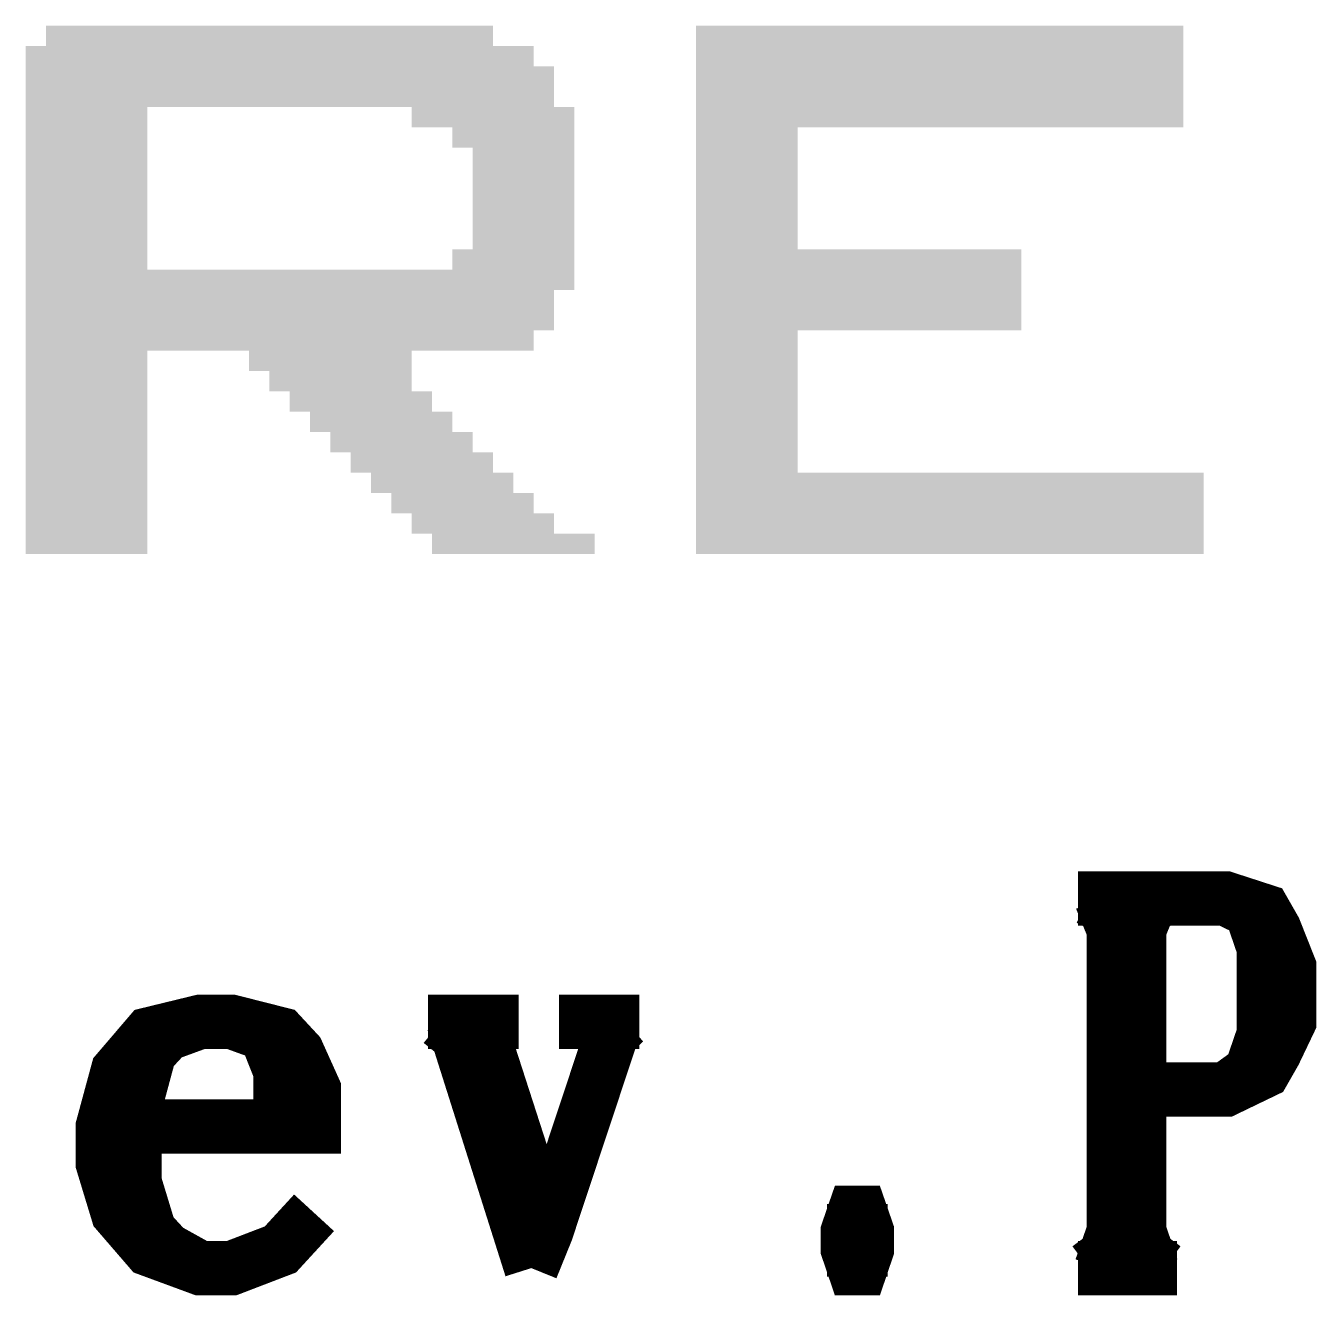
# Model space of a CAD drawing. Extents: x -8 to 142, y 0 to 126.
# Drawn here: x 99.821 to 103.693, y 56.276 to 60.085 of the extents above; entities that cross this region are included whole.
import ezdxf

# ---------------------------------------------------------------- set-up
doc = ezdxf.new("R2010")
doc.units = 0
doc.layers.add('02_ASSY1_GBR', color=6, linetype='CONTINUOUS')

msp = doc.modelspace()

# ---------------------------------------------------------------- linework, layer by layer
at = {"layer": '02_ASSY1_GBR', "const_width": 0.16256}
for points in [[(102.978, 57.466), (103.422, 57.466), (103.536, 57.429), (103.568, 57.373), (103.612, 57.262), (103.612, 57.096), (103.568, 57.004), (103.536, 56.948), (103.422, 56.893), (103.162, 56.893)], [(103.01, 57.466), (103.086, 57.429)], [(103.048, 57.466), (103.086, 57.373)], [(103.086, 57.466), (103.086, 56.357)], [(103.162, 57.466), (103.162, 56.357)], [(103.2, 57.466), (103.162, 57.373)], [(103.238, 57.466), (103.162, 57.429)], [(103.422, 57.466), (103.498, 57.429), (103.536, 57.318), (103.536, 57.059), (103.498, 56.948), (103.422, 56.893)], [(103.124, 57.429), (103.124, 56.413)], [(103.536, 57.373), (103.568, 57.262), (103.568, 57.096), (103.536, 57.004)], [(100.147, 56.782), (100.686, 56.782), (100.686, 56.893), (100.636, 57.004), (100.585, 57.059), (100.439, 57.096), (100.344, 57.096), (100.192, 57.059), (100.097, 56.948), (100.052, 56.782), (100.052, 56.671), (100.097, 56.523), (100.192, 56.413), (100.344, 56.357), (100.439, 56.357), (100.585, 56.413), (100.686, 56.523)], [(100.344, 57.096), (100.243, 57.059), (100.192, 57.004), (100.147, 56.837), (100.147, 56.616), (100.192, 56.468), (100.243, 56.413), (100.344, 56.357)], [(100.585, 56.782), (100.585, 56.948), (100.541, 57.059), (100.439, 57.096)], [(101.028, 57.096), (101.3, 57.096)], [(101.066, 57.096), (101.18, 57.004)], [(101.104, 57.096), (101.338, 56.357)], [(101.142, 57.096), (101.338, 56.468)], [(101.18, 57.096), (101.383, 56.468)], [(101.262, 57.096), (101.18, 57.059)], [(101.421, 57.096), (101.662, 57.096)], [(101.497, 57.096), (101.579, 57.059)], [(101.617, 57.096), (101.579, 57.059)], [(101.579, 57.059), (101.383, 56.468), (101.338, 56.357)], [(100.636, 56.837), (100.636, 56.893), (100.585, 57.004)], [(100.147, 56.948), (100.097, 56.837), (100.097, 56.616), (100.147, 56.523)], [(102.307, 56.523), (102.288, 56.468), (102.288, 56.413), (102.307, 56.357), (102.326, 56.357), (102.345, 56.413), (102.345, 56.468), (102.326, 56.523), (102.307, 56.523)], [(102.307, 56.468), (102.307, 56.413), (102.326, 56.413), (102.326, 56.468), (102.307, 56.468)], [(103.086, 56.468), (103.048, 56.357)], [(103.162, 56.468), (103.2, 56.357)], [(103.086, 56.413), (103.01, 56.357)], [(103.162, 56.413), (103.238, 56.357)], [(102.978, 56.357), (103.276, 56.357)]]:
    msp.add_lwpolyline(points, dxfattribs=at)
at = {"layer": '02_ASSY1_GBR'}
for points in [[(99.88202, 60.084946), (99.882054, 60.08498), (101.22298, 60.084946), (101.222946, 60.08498)], [(99.88202, 60.084926), (99.88202, 60.084946), (101.223, 60.084926), (101.22298, 60.084946)], [(99.88202, 60.024128), (99.88202, 60.084926), (101.22298, 60.024128), (101.223, 60.084926)], [(99.882054, 60.08498), (99.882074, 60.085), (101.222946, 60.08498), (99.882074, 60.085)], [(101.83202, 60.084946), (101.832054, 60.08498), (103.29498, 60.084946), (103.294946, 60.08498)], [(101.83202, 60.084926), (101.83202, 60.084946), (103.295, 60.084926), (103.29498, 60.084946)], [(101.83202, 60.024), (101.83202, 60.084926), (103.295, 60.024), (103.295, 60.084926)], [(101.832054, 60.08498), (101.832074, 60.085), (103.294946, 60.08498), (101.832074, 60.085)], [(99.82102, 60.023946), (99.821054, 60.02398), (101.34498, 60.023946), (101.344946, 60.02398)], [(99.82102, 60.023926), (99.82102, 60.023946), (101.345, 60.023926), (101.34498, 60.023946)], [(99.82102, 59.963128), (99.82102, 60.023926), (101.34498, 59.963128), (101.345, 60.023926)], [(99.821054, 60.02398), (99.821074, 60.024), (101.344946, 60.02398), (101.223108, 60.024)], [(99.881892, 60.024), (99.88202, 60.024128), (101.223108, 60.024), (101.22298, 60.024128)], [(101.83202, 60.02398), (101.83202, 60.024), (103.295, 60.02398), (103.295, 60.024)], [(101.83202, 59.963), (101.83202, 60.02398), (103.295, 59.963), (103.295, 60.02398)], [(99.82102, 59.963), (99.82102, 59.963128), (101.345108, 59.963), (101.34498, 59.963128)], [(99.82102, 59.96298), (99.82102, 59.963), (101.405946, 59.96298), (101.345108, 59.963)], [(99.82102, 59.962926), (99.82102, 59.96298), (101.406, 59.962926), (101.405946, 59.96298)], [(99.82102, 59.902), (99.82102, 59.962926), (101.406, 59.902), (101.406, 59.962926)], [(101.83202, 59.96298), (101.83202, 59.963), (103.295, 59.96298), (103.295, 59.963)], [(101.83202, 59.902), (101.83202, 59.96298), (103.295, 59.902), (103.295, 59.96298)], [(99.82102, 59.90198), (99.82102, 59.902), (101.406, 59.90198), (101.406, 59.902)], [(99.82102, 59.841128), (99.82102, 59.90198), (101.40598, 59.841128), (101.406, 59.90198)], [(101.83202, 59.90198), (101.83202, 59.902), (103.295, 59.90198), (103.295, 59.902)], [(101.83202, 59.841), (101.83202, 59.90198), (103.295, 59.841), (103.295, 59.90198)], [(99.82102, 59.841), (99.82102, 59.841128), (101.406108, 59.841), (101.40598, 59.841128)], [(99.82102, 59.84098), (99.82102, 59.841), (100.186128, 59.84098), (100.978892, 59.841)], [(99.82102, 59.840852), (99.82102, 59.84098), (100.186, 59.840852), (100.186128, 59.84098)], [(99.82102, 59.78), (99.82102, 59.840852), (100.186, 59.78), (100.186, 59.840852)], [(100.978912, 59.84098), (100.978892, 59.841), (101.466946, 59.84098), (101.406108, 59.841)], [(100.978966, 59.840926), (100.978912, 59.84098), (101.467, 59.840926), (101.466946, 59.84098)], [(100.97902, 59.840872), (100.978966, 59.840926), (101.467, 59.840872), (101.467, 59.840926)], [(100.97902, 59.780054), (100.97902, 59.840872), (101.467, 59.780054), (101.467, 59.840872)], [(101.83202, 59.84098), (101.83202, 59.841), (103.295, 59.84098), (103.295, 59.841)], [(101.83202, 59.780054), (101.83202, 59.84098), (103.29498, 59.780054), (103.295, 59.84098)], [(99.82102, 59.77998), (99.82102, 59.78), (100.186, 59.77998), (100.186, 59.78)], [(99.82102, 59.719), (99.82102, 59.77998), (100.186, 59.719), (100.186, 59.77998)], [(100.979074, 59.78), (100.97902, 59.780054), (101.467, 59.78), (101.467, 59.780054)], [(101.100912, 59.77998), (101.100892, 59.78), (101.467, 59.77998), (101.467, 59.78)], [(101.10102, 59.779872), (101.100912, 59.77998), (101.467, 59.779872), (101.467, 59.77998)], [(101.10102, 59.719054), (101.10102, 59.779872), (101.467, 59.719054), (101.467, 59.779872)], [(101.83202, 59.78), (101.83202, 59.780054), (103.294926, 59.78), (103.29498, 59.780054)], [(101.83202, 59.77998), (101.83202, 59.78), (102.137128, 59.77998), (103.294926, 59.78)], [(101.83202, 59.779852), (101.83202, 59.77998), (102.137, 59.779852), (102.137128, 59.77998)], [(101.83202, 59.719), (101.83202, 59.779852), (102.137, 59.719), (102.137, 59.779852)], [(99.82102, 59.71898), (99.82102, 59.719), (100.186, 59.71898), (100.186, 59.719)], [(99.82102, 59.658), (99.82102, 59.71898), (100.186, 59.658), (100.186, 59.71898)], [(101.101074, 59.719), (101.10102, 59.719054), (101.467, 59.719), (101.467, 59.719054)], [(101.161912, 59.71898), (101.161892, 59.719), (101.467, 59.71898), (101.467, 59.719)], [(101.16202, 59.718872), (101.161912, 59.71898), (101.467, 59.718872), (101.467, 59.71898)], [(101.16202, 59.658), (101.16202, 59.718872), (101.467, 59.658), (101.467, 59.718872)], [(101.83202, 59.71898), (101.83202, 59.719), (102.137, 59.71898), (102.137, 59.719)], [(101.83202, 59.658), (101.83202, 59.71898), (102.137, 59.658), (102.137, 59.71898)], [(99.82102, 59.65798), (99.82102, 59.658), (100.186, 59.65798), (100.186, 59.658)], [(99.82102, 59.597), (99.82102, 59.65798), (100.186, 59.597), (100.186, 59.65798)], [(101.16202, 59.65798), (101.16202, 59.658), (101.467, 59.65798), (101.467, 59.658)], [(101.16202, 59.597), (101.16202, 59.65798), (101.467, 59.597), (101.467, 59.65798)], [(101.83202, 59.65798), (101.83202, 59.658), (102.137, 59.65798), (102.137, 59.658)], [(101.83202, 59.597), (101.83202, 59.65798), (102.137, 59.597), (102.137, 59.65798)], [(99.82102, 59.59698), (99.82102, 59.597), (100.186, 59.59698), (100.186, 59.597)], [(99.82102, 59.536), (99.82102, 59.59698), (100.186, 59.536), (100.186, 59.59698)], [(101.16202, 59.59698), (101.16202, 59.597), (101.467, 59.59698), (101.467, 59.597)], [(101.16202, 59.536), (101.16202, 59.59698), (101.467, 59.536), (101.467, 59.59698)], [(101.83202, 59.59698), (101.83202, 59.597), (102.137, 59.59698), (102.137, 59.597)], [(101.83202, 59.536), (101.83202, 59.59698), (102.137, 59.536), (102.137, 59.59698)], [(99.82102, 59.53598), (99.82102, 59.536), (100.186, 59.53598), (100.186, 59.536)], [(99.82102, 59.475), (99.82102, 59.53598), (100.186, 59.475), (100.186, 59.53598)], [(101.16202, 59.53598), (101.16202, 59.536), (101.467, 59.53598), (101.467, 59.536)], [(101.16202, 59.475), (101.16202, 59.53598), (101.467, 59.475), (101.467, 59.53598)], [(101.83202, 59.53598), (101.83202, 59.536), (102.137, 59.53598), (102.137, 59.536)], [(101.83202, 59.475), (101.83202, 59.53598), (102.137, 59.475), (102.137, 59.53598)], [(99.82102, 59.47498), (99.82102, 59.475), (100.186, 59.47498), (100.186, 59.475)], [(99.82102, 59.414), (99.82102, 59.47498), (100.186, 59.414), (100.186, 59.47498)], [(101.16202, 59.47498), (101.16202, 59.475), (101.467, 59.47498), (101.467, 59.475)], [(101.16202, 59.414128), (101.16202, 59.47498), (101.467, 59.414128), (101.467, 59.47498)], [(101.83202, 59.47498), (101.83202, 59.475), (102.137, 59.47498), (102.137, 59.475)], [(101.83202, 59.414128), (101.83202, 59.47498), (102.13698, 59.414128), (102.137, 59.47498)], [(99.82102, 59.41398), (99.82102, 59.414), (100.186, 59.41398), (100.186, 59.414)], [(99.82102, 59.353128), (99.82102, 59.41398), (100.18598, 59.353128), (100.186, 59.41398)], [(101.10102, 59.413946), (101.101054, 59.41398), (101.467, 59.413946), (101.467, 59.41398)], [(101.10102, 59.353128), (101.10102, 59.413946), (101.467, 59.353128), (101.467, 59.413946)], [(101.101054, 59.41398), (101.101074, 59.414), (101.467, 59.41398), (101.467, 59.414)], [(101.161892, 59.414), (101.16202, 59.414128), (101.467, 59.414), (101.467, 59.414128)], [(101.83202, 59.414), (101.83202, 59.414128), (102.137108, 59.414), (102.13698, 59.414128)], [(101.83202, 59.41398), (101.83202, 59.414), (102.807946, 59.41398), (102.137108, 59.414)], [(101.83202, 59.413926), (101.83202, 59.41398), (102.808, 59.413926), (102.807946, 59.41398)], [(101.83202, 59.353), (101.83202, 59.413926), (102.808, 59.353), (102.808, 59.413926)], [(99.82102, 59.353), (99.82102, 59.353128), (100.186108, 59.353), (100.18598, 59.353128)], [(99.82102, 59.35298), (99.82102, 59.353), (101.467, 59.35298), (101.467, 59.353)], [(99.82102, 59.292054), (99.82102, 59.35298), (101.46698, 59.292054), (101.467, 59.35298)], [(101.100892, 59.353), (101.10102, 59.353128), (101.467, 59.353), (101.467, 59.353128)], [(101.83202, 59.35298), (101.83202, 59.353), (102.808, 59.35298), (102.808, 59.353)], [(101.83202, 59.292), (101.83202, 59.35298), (102.808, 59.292), (102.808, 59.35298)], [(99.82102, 59.292), (99.82102, 59.292054), (101.466926, 59.292), (101.46698, 59.292054)], [(99.82102, 59.29198), (99.82102, 59.292), (101.406128, 59.29198), (101.466926, 59.292)], [(99.82102, 59.291852), (99.82102, 59.29198), (101.406, 59.291852), (101.406128, 59.29198)], [(99.82102, 59.232), (99.82102, 59.291852), (101.406, 59.232), (101.406, 59.291852)], [(101.83202, 59.29198), (101.83202, 59.292), (102.808, 59.29198), (102.808, 59.292)], [(101.83202, 59.232), (101.83202, 59.29198), (102.808, 59.232), (102.808, 59.29198)], [(99.82102, 59.23198), (99.82102, 59.232), (101.406, 59.23198), (101.406, 59.232)], [(99.82102, 59.171054), (99.82102, 59.23198), (101.40598, 59.171054), (101.406, 59.23198)], [(101.83202, 59.23198), (101.83202, 59.232), (102.808, 59.23198), (102.808, 59.232)], [(101.83202, 59.171054), (101.83202, 59.23198), (102.80798, 59.171054), (102.808, 59.23198)], [(99.82102, 59.171), (99.82102, 59.171054), (101.405926, 59.171), (101.40598, 59.171054)], [(99.82102, 59.17098), (99.82102, 59.171), (101.345128, 59.17098), (101.405926, 59.171)], [(99.82102, 59.170852), (99.82102, 59.17098), (101.345, 59.170852), (101.345128, 59.17098)], [(99.82102, 59.110054), (99.82102, 59.170852), (101.34498, 59.110054), (101.345, 59.170852)], [(101.83202, 59.171), (101.83202, 59.171054), (102.807926, 59.171), (102.80798, 59.171054)], [(101.83202, 59.17098), (101.83202, 59.171), (102.137128, 59.17098), (102.807926, 59.171)], [(101.83202, 59.170852), (101.83202, 59.17098), (102.137, 59.170852), (102.137128, 59.17098)], [(101.83202, 59.11), (101.83202, 59.170852), (102.137, 59.11), (102.137, 59.170852)], [(99.82102, 59.11), (99.82102, 59.110054), (101.344926, 59.11), (101.34498, 59.110054)], [(99.82102, 59.10998), (99.82102, 59.11), (100.186128, 59.10998), (100.490892, 59.11)], [(99.82102, 59.109852), (99.82102, 59.10998), (100.186, 59.109852), (100.186128, 59.10998)], [(99.82102, 59.049), (99.82102, 59.109852), (100.186, 59.049), (100.186, 59.109852)], [(100.490912, 59.10998), (100.490892, 59.11), (100.979128, 59.10998), (101.344926, 59.11)], [(100.49102, 59.109872), (100.490912, 59.10998), (100.97902, 59.109872), (100.979128, 59.10998)], [(100.49102, 59.109852), (100.49102, 59.109872), (100.979, 59.109852), (100.97902, 59.109872)], [(100.49102, 59.049054), (100.49102, 59.109852), (100.979, 59.049054), (100.979, 59.109852)], [(101.83202, 59.10998), (101.83202, 59.11), (102.137, 59.10998), (102.137, 59.11)], [(101.83202, 59.049), (101.83202, 59.10998), (102.137, 59.049), (102.137, 59.10998)], [(99.82102, 59.04898), (99.82102, 59.049), (100.186, 59.04898), (100.186, 59.049)], [(99.82102, 58.988), (99.82102, 59.04898), (100.186, 58.988), (100.186, 59.04898)], [(100.491074, 59.049), (100.49102, 59.049054), (100.979, 59.049), (100.979, 59.049054)], [(100.551912, 59.04898), (100.551892, 59.049), (100.979, 59.04898), (100.979, 59.049)], [(100.55202, 59.048872), (100.551912, 59.04898), (100.978998, 59.048872), (100.979, 59.04898)], [(100.55202, 58.988128), (100.55202, 59.048872), (100.97898, 58.988128), (100.978998, 59.048872)], [(101.83202, 59.04898), (101.83202, 59.049), (102.137, 59.04898), (102.137, 59.049)], [(101.83202, 58.988), (101.83202, 59.04898), (102.137, 58.988), (102.137, 59.04898)], [(99.82102, 58.98798), (99.82102, 58.988), (100.186, 58.98798), (100.186, 58.988)], [(99.82102, 58.927), (99.82102, 58.98798), (100.186, 58.927), (100.186, 58.98798)], [(100.55202, 58.988054), (100.55202, 58.988128), (100.979054, 58.988054), (100.97898, 58.988128)], [(100.552074, 58.988), (100.55202, 58.988054), (100.979108, 58.988), (100.979054, 58.988054)], [(100.612912, 58.98798), (100.612892, 58.988), (101.039946, 58.98798), (100.979108, 58.988)], [(100.612966, 58.987926), (100.612912, 58.98798), (101.04, 58.987926), (101.039946, 58.98798)], [(100.61302, 58.987872), (100.612966, 58.987926), (101.039998, 58.987872), (101.04, 58.987926)], [(100.61302, 58.927128), (100.61302, 58.987872), (101.03998, 58.927128), (101.039998, 58.987872)], [(101.83202, 58.98798), (101.83202, 58.988), (102.137, 58.98798), (102.137, 58.988)], [(101.83202, 58.927), (101.83202, 58.98798), (102.137, 58.927), (102.137, 58.98798)], [(99.82102, 58.92698), (99.82102, 58.927), (100.186, 58.92698), (100.186, 58.927)], [(99.82102, 58.866), (99.82102, 58.92698), (100.186, 58.866), (100.186, 58.92698)], [(100.61302, 58.927054), (100.61302, 58.927128), (101.040054, 58.927054), (101.03998, 58.927128)], [(100.613074, 58.927), (100.61302, 58.927054), (101.040108, 58.927), (101.040054, 58.927054)], [(100.673912, 58.92698), (100.673892, 58.927), (101.100946, 58.92698), (101.040108, 58.927)], [(100.673966, 58.926926), (100.673912, 58.92698), (101.101, 58.926926), (101.100946, 58.92698)], [(100.67402, 58.926872), (100.673966, 58.926926), (101.100998, 58.926872), (101.101, 58.926926)], [(100.67402, 58.866128), (100.67402, 58.926872), (101.10098, 58.866128), (101.100998, 58.926872)], [(101.83202, 58.92698), (101.83202, 58.927), (102.137, 58.92698), (102.137, 58.927)], [(101.83202, 58.866), (101.83202, 58.92698), (102.137, 58.866), (102.137, 58.92698)], [(99.82102, 58.86598), (99.82102, 58.866), (100.186, 58.86598), (100.186, 58.866)], [(99.82102, 58.805), (99.82102, 58.86598), (100.186, 58.805), (100.186, 58.86598)], [(100.67402, 58.866054), (100.67402, 58.866128), (101.101054, 58.866054), (101.10098, 58.866128)], [(100.674074, 58.866), (100.67402, 58.866054), (101.101108, 58.866), (101.101054, 58.866054)], [(100.734912, 58.86598), (100.734892, 58.866), (101.161946, 58.86598), (101.101108, 58.866)], [(100.734966, 58.865926), (100.734912, 58.86598), (101.162, 58.865926), (101.161946, 58.86598)], [(100.73502, 58.865872), (100.734966, 58.865926), (101.161998, 58.865872), (101.162, 58.865926)], [(100.73502, 58.805128), (100.73502, 58.865872), (101.16198, 58.805128), (101.161998, 58.865872)], [(101.83202, 58.86598), (101.83202, 58.866), (102.137, 58.86598), (102.137, 58.866)], [(101.83202, 58.805), (101.83202, 58.86598), (102.137, 58.805), (102.137, 58.86598)], [(99.82102, 58.80498), (99.82102, 58.805), (100.186, 58.80498), (100.186, 58.805)], [(99.82102, 58.744), (99.82102, 58.80498), (100.186, 58.744), (100.186, 58.80498)], [(100.73502, 58.805054), (100.73502, 58.805128), (101.162054, 58.805054), (101.16198, 58.805128)], [(100.735074, 58.805), (100.73502, 58.805054), (101.162108, 58.805), (101.162054, 58.805054)], [(100.795912, 58.80498), (100.795892, 58.805), (101.222946, 58.80498), (101.162108, 58.805)], [(100.795966, 58.804926), (100.795912, 58.80498), (101.223, 58.804926), (101.222946, 58.80498)], [(100.79602, 58.804872), (100.795966, 58.804926), (101.222998, 58.804872), (101.223, 58.804926)], [(100.79602, 58.744128), (100.79602, 58.804872), (101.22298, 58.744128), (101.222998, 58.804872)], [(101.83202, 58.80498), (101.83202, 58.805), (102.137, 58.80498), (102.137, 58.805)], [(101.83202, 58.744128), (101.83202, 58.80498), (102.13698, 58.744128), (102.137, 58.80498)], [(99.82102, 58.74398), (99.82102, 58.744), (100.186, 58.74398), (100.186, 58.744)], [(99.82102, 58.683), (99.82102, 58.74398), (100.186, 58.683), (100.186, 58.74398)], [(100.79602, 58.744054), (100.79602, 58.744128), (101.223054, 58.744054), (101.22298, 58.744128)], [(100.796074, 58.744), (100.79602, 58.744054), (101.223108, 58.744), (101.223054, 58.744054)], [(100.856912, 58.74398), (100.856892, 58.744), (101.283946, 58.74398), (101.223108, 58.744)], [(100.856966, 58.743926), (100.856912, 58.74398), (101.284, 58.743926), (101.283946, 58.74398)], [(100.85702, 58.743872), (100.856966, 58.743926), (101.283998, 58.743872), (101.284, 58.743926)], [(100.85702, 58.683128), (100.85702, 58.743872), (101.28398, 58.683128), (101.283998, 58.743872)], [(101.83202, 58.744), (101.83202, 58.744128), (102.137108, 58.744), (102.13698, 58.744128)], [(101.83202, 58.74398), (101.83202, 58.744), (103.355946, 58.74398), (102.137108, 58.744)], [(101.83202, 58.743926), (101.83202, 58.74398), (103.356, 58.743926), (103.355946, 58.74398)], [(101.83202, 58.683), (101.83202, 58.743926), (103.356, 58.683), (103.356, 58.743926)], [(99.82102, 58.68298), (99.82102, 58.683), (100.186, 58.68298), (100.186, 58.683)], [(99.82102, 58.622), (99.82102, 58.68298), (100.186, 58.622), (100.186, 58.68298)], [(100.85702, 58.683054), (100.85702, 58.683128), (101.284054, 58.683054), (101.28398, 58.683128)], [(100.857074, 58.683), (100.85702, 58.683054), (101.284108, 58.683), (101.284054, 58.683054)], [(100.917912, 58.68298), (100.917892, 58.683), (101.344946, 58.68298), (101.284108, 58.683)], [(100.917966, 58.682926), (100.917912, 58.68298), (101.345, 58.682926), (101.344946, 58.68298)], [(100.91802, 58.682872), (100.917966, 58.682926), (101.344998, 58.682872), (101.345, 58.682926)], [(100.91802, 58.622128), (100.91802, 58.682872), (101.34498, 58.622128), (101.344998, 58.682872)], [(101.83202, 58.68298), (101.83202, 58.683), (103.356, 58.68298), (103.356, 58.683)], [(101.83202, 58.622), (101.83202, 58.68298), (103.356, 58.622), (103.356, 58.68298)], [(99.82102, 58.62198), (99.82102, 58.622), (100.186, 58.62198), (100.186, 58.622)], [(99.82102, 58.561), (99.82102, 58.62198), (100.186, 58.561), (100.186, 58.62198)], [(100.91802, 58.622054), (100.91802, 58.622128), (101.345054, 58.622054), (101.34498, 58.622128)], [(100.918074, 58.622), (100.91802, 58.622054), (101.345108, 58.622), (101.345054, 58.622054)], [(100.978912, 58.62198), (100.978892, 58.622), (101.405946, 58.62198), (101.345108, 58.622)], [(100.978966, 58.621926), (100.978912, 58.62198), (101.406, 58.621926), (101.405946, 58.62198)], [(100.97902, 58.621872), (100.978966, 58.621926), (101.405998, 58.621872), (101.406, 58.621926)], [(100.97902, 58.561128), (100.97902, 58.621872), (101.40598, 58.561128), (101.405998, 58.621872)], [(101.83202, 58.62198), (101.83202, 58.622), (103.356, 58.62198), (103.356, 58.622)], [(101.83202, 58.561), (101.83202, 58.62198), (103.356, 58.561), (103.356, 58.62198)], [(99.82102, 58.56098), (99.82102, 58.561), (100.186, 58.56098), (100.186, 58.561)], [(99.82102, 58.500054), (99.82102, 58.56098), (100.18598, 58.500054), (100.186, 58.56098)], [(100.97902, 58.561054), (100.97902, 58.561128), (101.406054, 58.561054), (101.40598, 58.561128)], [(100.979074, 58.561), (100.97902, 58.561054), (101.406108, 58.561), (101.406054, 58.561054)], [(101.039912, 58.56098), (101.039892, 58.561), (101.527946, 58.56098), (101.406108, 58.561)], [(101.039966, 58.560926), (101.039912, 58.56098), (101.528, 58.560926), (101.527946, 58.56098)], [(101.04002, 58.560872), (101.039966, 58.560926), (101.527998, 58.560872), (101.528, 58.560926)], [(101.04002, 58.500054), (101.04002, 58.560872), (101.52798, 58.500054), (101.527998, 58.560872)], [(101.83202, 58.56098), (101.83202, 58.561), (103.356, 58.56098), (103.356, 58.561)], [(101.83202, 58.500054), (101.83202, 58.56098), (103.35598, 58.500054), (103.356, 58.56098)], [(99.821074, 58.5), (99.82102, 58.500054), (100.185926, 58.5), (100.18598, 58.500054)], [(101.040074, 58.5), (101.04002, 58.500054), (101.527926, 58.5), (101.52798, 58.500054)], [(101.832074, 58.5), (101.83202, 58.500054), (103.355926, 58.5), (103.35598, 58.500054)]]:
    msp.add_solid(points, dxfattribs=at)

doc.saveas('drawing.dxf')
